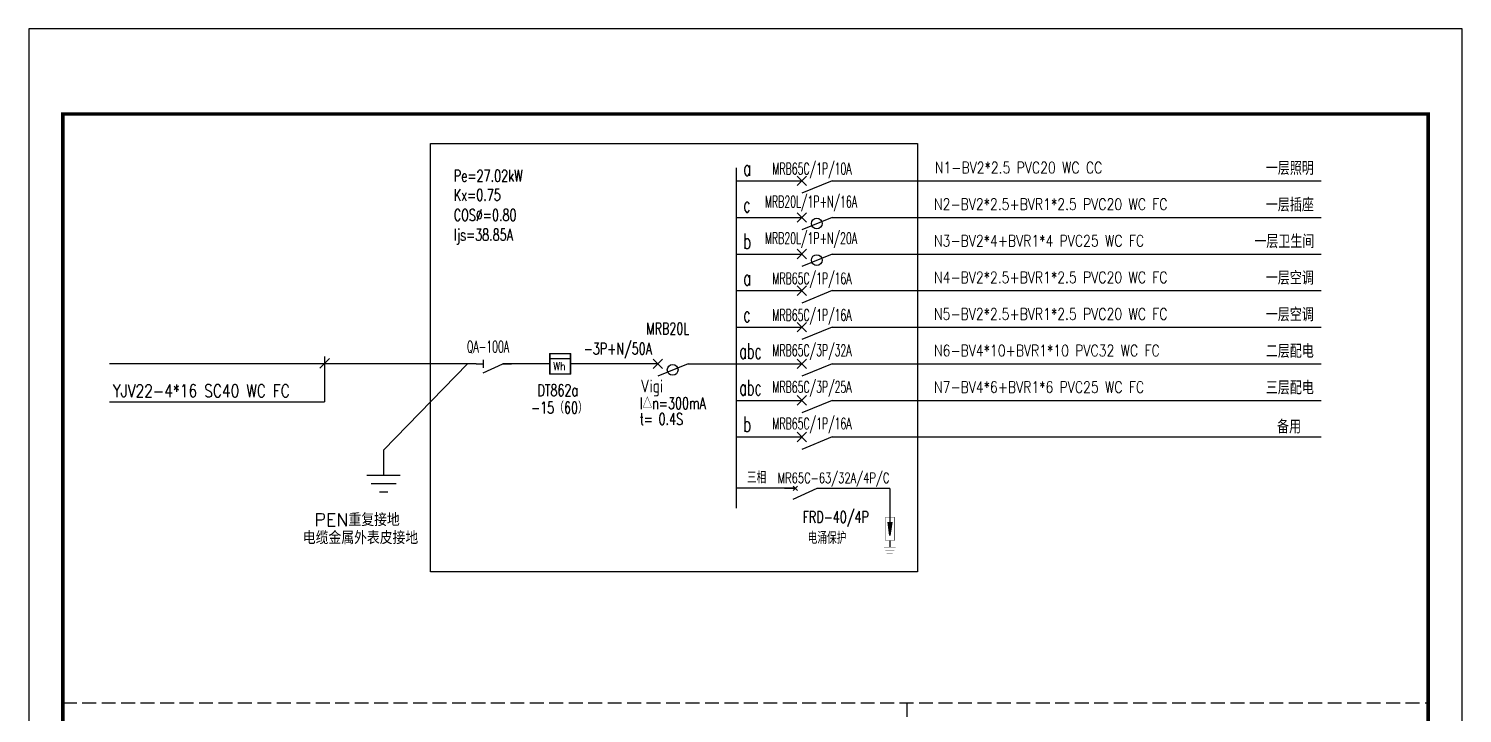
# Model space of a CAD drawing. Header units: millimetres. Extents: x -807114 to 558292, y -468455 to -61603.
# Drawn here: x -570717 to -544933, y -411417 to -399110 of the extents above; entities that cross this region are included whole.
import ezdxf

# ---------------------------------------------------------------- set-up
doc = ezdxf.new("R2010")
doc.units = ezdxf.units.MM
doc.header["$LTSCALE"] = 1000
doc.linetypes.add('DASH', pattern=[0.35, 0.25, -0.1])
for name, color, linetype in [('ELEMENT', 3, 'Continuous'), ('PUB_TEXT', 3, 'Continuous'), ('PUB_TITLE', 4, 'Continuous'), ('TH_WIRE', 4, 'Continuous'), ('WIRE', 230, 'Continuous'), ('WIRE-照明', 230, 'Continuous'), ('WRSOCK', 2, 'Continuous'), ('文字', 30, 'Continuous'), ('标注1', 7, 'Continuous')]:
    doc.layers.add(name, color=color, linetype=linetype)
doc.styles.add('_HZTXT', font='txt', dxfattribs={"bigfont": 'HZTXT'})
doc.styles.add('DIM_FONT', font='tssdeng.shx', dxfattribs={"width": 0.7, "bigfont": 'tssdchn.shx'})
doc.styles.add('HZDX', font='simplex.shx', dxfattribs={"width": 0.7, "bigfont": 'HZTXT.SHX'})
doc.styles.add('SIMPLEX', font='SIMPLEX.SHX')

# ---------------------------------------------------------------- blocks, each defined once
blk = doc.blocks.new('G$CB05D023B')
at = {"layer": 'PUB_TITLE'}
blk.add_lwpolyline([(0, 36466), (0, 0), (25784, 0), (25784, 36466)], close=True, dxfattribs=at)
at = {"layer": 'PUB_TITLE', "const_width": 61.4}
blk.add_lwpolyline([(614, 34931), (614, 614), (25170, 614), (25170, 34931)], close=True, dxfattribs=at)
blk = doc.blocks.new('M_M24')
for p, q in [((-0.25, -0.375), (0.25, -0.375)), ((-0.1875, -0.5), (0.1875, -0.5)), ((-0.0625, -0.625), (0.0625, -0.625))]:
    blk.add_line(p, q)
blk.add_lwpolyline([(0, 0), (0, -0.375)])
at = {"width": 0.8, "flags": 9}
blk.add_attdef('S', (0.25, -0.5), '', height=0.2, dxfattribs=at)

msp = doc.modelspace()

# ---------------------------------------------------------------- hatches: boundary and pattern name
msp.add_hatch(color=256).paths.add_polyline_path([(-555261.4, -407979.4), (-555192.7, -407979.4), (-555227.1, -408214.9)])

# ---------------------------------------------------------------- linework, layer by layer
msp.add_line((-565307.4, -405036.7), (-565481.5, -405210.8))
at = {"color": 0}
for p, q in [((-555227.1, -408219.4), (-555261.4, -407979.4)), ((-555192.7, -407979.4), (-555227.1, -408219.4))]:
    msp.add_line(p, q, dxfattribs=at)
at = {"color": 0, "const_width": 24}
for points in [[(-555227.1, -407979.4), (-555227.1, -407371.9)], [(-555227.1, -408429.4), (-555227.1, -408309.4)]]:
    msp.add_lwpolyline(points, dxfattribs=at)
at = {"color": 0, "const_width": 9}
msp.add_lwpolyline([(-555305.5, -407889.4), (-555148.7, -407889.4), (-555148.7, -408309.4), (-555305.5, -408309.4)], close=True, dxfattribs=at)
at = {"color": 0, "linetype": 'Continuous', "const_width": 9}
for points in [[(-555332.4, -408429.4), (-555121.7, -408429.4)], [(-555307.8, -408489.4), (-555146.3, -408489.4)], [(-555283.3, -408549.4), (-555177.9, -408549.4)]]:
    msp.add_lwpolyline(points, dxfattribs=at)
at = {"layer": 'TH_WIRE', "color": 210}
for p, q in [((-556894.1, -401760.1), (-556725.9, -401931.7)), ((-556725.9, -401760.1), (-556894.1, -401931.7)), ((-556263.6, -401845.9), (-556810, -402068.5)), ((-556725.9, -402417.7), (-556894.1, -402589.3)), ((-556894.1, -402417.7), (-556725.9, -402589.3)), ((-556263.6, -402503.5), (-556810, -402726.1)), ((-556725.9, -403075.4), (-556894.1, -403247)), ((-556894.1, -403075.4), (-556725.9, -403247)), ((-556263.6, -403161.2), (-556810, -403383.8)), ((-556725.9, -403733), (-556894.1, -403904.6)), ((-556894.1, -403733), (-556725.9, -403904.6)), ((-556263.6, -403818.8), (-556810, -404041.4)), ((-556894.1, -404390.7), (-556725.9, -404562.3)), ((-556725.9, -404390.7), (-556894.1, -404562.3)), ((-556263.6, -404476.5), (-556810, -404699.1)), ((-562544.2, -405061.9), (-562544.2, -405205.9)), ((-559485.9, -405048.4), (-559317.7, -405219.9)), ((-559317.7, -405048.4), (-559485.9, -405219.9)), ((-556894.1, -405048.3), (-556725.9, -405219.9)), ((-556725.9, -405048.3), (-556894.1, -405219.9)), ((-562542.8, -405293.8), (-562191, -405133.9)), ((-558855.3, -405134.1), (-559401.8, -405356.8)), ((-556263.6, -405134.1), (-556810, -405356.7)), ((-556894.1, -405706), (-556725.9, -405877.6)), ((-556725.9, -405706), (-556894.1, -405877.6)), ((-556263.6, -405791.8), (-556810, -406014.4)), ((-556894.1, -406363.6), (-556725.9, -406535.2)), ((-556725.9, -406363.6), (-556894.1, -406535.2)), ((-556263.6, -406449.4), (-556810, -406672)), ((-556967.4, -407569.3), (-556533, -407371.9)), ((-556965.1, -407409.1), (-556890.7, -407334.6)), ((-556890.7, -407409.1), (-556965.1, -407334.6))]:
    msp.add_line(p, q, dxfattribs=at)
for points in [[(-562670.7, -405133.9), (-562544.2, -405133.9)], [(-562191, -405133.9), (-562031, -405133.9)], [(-557125.3, -407371.9), (-556927.9, -407371.9)], [(-556533, -407371.9), (-556335.6, -407371.9)]]:
    msp.add_lwpolyline(points, dxfattribs=at)
for centre in [(-556543.1, -402612.3), (-556543.1, -403269.9), (-559134.9, -405242.9)]:
    msp.add_circle(centre, 96.9, dxfattribs=at)
at = {"layer": 'WIRE'}
for p, q in [((-557989.5, -401845.9), (-556810, -401845.9)), ((-556263.6, -401845.9), (-547469.3, -401845.9)), ((-557989.5, -402503.5), (-556810, -402503.5)), ((-556263.6, -402503.5), (-547469.3, -402503.5)), ((-557989.5, -403161.2), (-556810, -403161.2)), ((-556263.6, -403161.2), (-547469.3, -403161.2)), ((-557989.5, -403818.8), (-556810, -403818.8)), ((-556263.6, -403818.8), (-547469.3, -403818.8)), ((-557989.5, -404476.5), (-556810, -404476.5)), ((-556263.6, -404476.5), (-547469.3, -404476.5)), ((-562670.7, -405133.9), (-569261.5, -405133.9)), ((-561342.6, -405134.3), (-562191.9, -405134.3)), ((-559401.8, -405134.2), (-560974.5, -405134.2)), ((-557989.5, -405134.1), (-556810, -405134.1)), ((-556263.6, -405134.1), (-547469.3, -405134.1)), ((-557989.5, -405791.8), (-556810, -405791.8)), ((-556263.6, -405791.8), (-547469.3, -405791.8)), ((-557989.5, -406449.4), (-556810, -406449.4)), ((-556263.6, -406449.4), (-547469.3, -406449.4)), ((-556927.9, -407371.9), (-557986.9, -407371.9)), ((-556335.6, -407371.9), (-555227.1, -407371.9))]:
    msp.add_line(p, q, dxfattribs=at)
at = {"layer": 'WIRE', "const_width": 24}
msp.add_lwpolyline([(-557989.6, -401611.3), (-557989.5, -407734.3)], dxfattribs=at)
at = {"layer": 'WIRE', "color": 4, "const_width": 23.8}
for points in [[(-561342.6, -404950.2), (-561342.6, -405318.3), (-560974.5, -405318.3), (-560974.5, -404950.2), (-561342.6, -404950.2)], [(-561342.6, -405042.2), (-560974.5, -405042.2)]]:
    msp.add_lwpolyline(points, dxfattribs=at)
at = {"layer": 'WIRE', "color": 4}
msp.add_lwpolyline([(-561342.6, -404950.2), (-560974.5, -404950.2), (-560974.5, -405318.3), (-561342.6, -405318.3)], close=True, dxfattribs=at)
msp.add_lwpolyline([(-561342.6, -404950.2), (-560974.5, -404950.2), (-560974.5, -405318.3), (-561342.6, -405318.3)], close=True, dxfattribs=at)
at = {"layer": 'WIRE-照明'}
msp.add_line((-558855.3, -405134.1), (-557989.5, -405134.1), dxfattribs=at)
at = {"layer": 'WRSOCK'}
for p, q in [((-565395.3, -405005.3), (-565395.3, -405818.2)), ((-564335, -406687.8, -158), (-562821.7, -405133.9)), ((-569261.5, -405818.2), (-565395.3, -405818.2))]:
    msp.add_line(p, q, dxfattribs=at)
msp.add_lwpolyline([(-563492.9, -401175.3), (-554730, -401175.3), (-554730, -408873.5), (-563492.9, -408873.5)], close=True, dxfattribs=at)
at = {"layer": '标注1', "color": 251, "linetype": 'DASH'}
for p, q in [((-570103, -411230), (-545546.7, -411230)), ((-554922.1, -411230), (-554922.1, -426090))]:
    msp.add_line(p, q, dxfattribs=at)

# ---------------------------------------------------------------- block references
at = {"color": 1}
msp.add_blockref('G$CB05D023B', (-570716.9, -435576.2), dxfattribs=at)
at = {"layer": 'ELEMENT', "xscale": 1200.000000113854, "yscale": 1200.000000113825, "zscale": 1200.000000113823}
msp.add_blockref('M_M24', (-564335, -406687.8, -158), dxfattribs=at)

# ---------------------------------------------------------------- texts
at = {"color": 7, "style": 'SIMPLEX'}
for s, height, width, p in [('a', 280, 0.6, (-557863.5, -401754.9)), ('MRB65C/1P/10A', 205.2, 0.6, (-557340.8, -401728.7)), ('N1-BV2*2.5 PVC20 WC CC', 205.2, 0.8, (-554418.8, -401710.2)), ('c', 280, 0.6, (-557863.5, -402412.5)), ('MRB20L/1P+N/16A', 205.2, 0.6, (-557475, -402321.4)), ('N2-BV2*2.5+BVR1*2.5 PVC20 WC FC', 205.2, 0.8, (-554434.4, -402367.8)), ('MRB20L/1P+N/20A', 205.2, 0.6, (-557475, -402979)), ('b', 280, 0.6, (-557863.5, -403070.2)), ('N3-BV2*4+BVR1*4 PVC25 WC FC', 205.2, 0.8, (-554434.4, -403025.5)), ('MRB65C/1P/16A', 205.2, 0.6, (-557340.8, -403701.6)), ('N4-BV2*2.5+BVR1*2.5 PVC20 WC FC', 205.2, 0.8, (-554434.4, -403683.1)), ('a', 280, 0.6, (-557863.5, -403727.8)), ('c', 280, 0.6, (-557863.5, -404385.5)), ('MRB65C/1P/16A', 205.2, 0.6, (-557340.8, -404359.3)), ('N5-BV2*2.5+BVR1*2.5 PVC20 WC FC', 205.2, 0.8, (-554434.4, -404340.8)), ('abc', 280, 0.6, (-557936, -405043.1)), ('MRB65C/3P/32A', 205.2, 0.6, (-557340.8, -404994.8)), ('N6-BV4*10+BVR1*10 PVC32 WC FC', 205.2, 0.8, (-554434.4, -404998.4)), ('YJV22-4*16 SC40 WC FC', 228, 0.8, (-569202.2, -405734.3)), ('abc', 280, 0.6, (-557936, -405700.8)), ('MRB65C/3P/25A', 205.2, 0.6, (-557340.8, -405652.4)), ('N7-BV4*6+BVR1*6 PVC25 WC FC', 205.2, 0.8, (-554434.4, -405656.1)), ('b', 280, 0.6, (-557863.5, -406358.4)), ('MRB65C/1P/16A', 205.2, 0.6, (-557340.8, -406310.1))]:
    msp.add_text(s, height=height, dxfattribs=dict(at, width=width)).set_placement(p)
for s, height, style, width, p in [('QA-100A', 205.2, 'SIMPLEX', 0.6, (-562835.2, -404928.3)), ('Vigi', 233.28, 'DIM_FONT', 0.8, (-559712.6, -405650.3, -190.6))]:
    msp.add_text(s, height=height, dxfattribs=dict(style=style, width=width)).set_placement(p)
at = {"layer": 'PUB_TEXT', "color": 7, "style": '_HZTXT', "width": 0.9}
for s, p in [('一层照明', (-548467, -401738.8)), ('一层插座', (-548467, -402396.4)), ('一层卫生间', (-548673.5, -403054.1)), ('一层空调', (-548467, -403711.7)), ('一层空调', (-548467, -404369.4)), ('二层配电', (-548467, -405027)), ('三层配电', (-548467, -405684.7)), ('备用', (-548264, -406385.2))]:
    msp.add_text(s, height=240, dxfattribs=at).set_placement(p)
at = {"layer": 'PUB_TEXT', "color": 7, "style": '_HZTXT'}
for s, p in [('PEN重复接地', (-565577.6, -408052.8, -158)), ('电缆金属外表皮接地', (-565785.2, -408376.6, -158))]:
    msp.add_text(s, height=230.4, dxfattribs=at).set_placement(p)
at = {"layer": '文字', "color": 7, "style": 'HZDX', "width": 0.7}
for s, height, p in [('Pe=27.02kW', 209.95, (-563070.6, -401858.3)), ('Kx=0.75', 209.95, (-563070.6, -402202.5)), ('COS%%C=0.80', 209.952, (-563070.6, -402563.3)), ('Ijs=38.85A', 209.95, (-563070.6, -402919.6)), ('MRB20L', 209.95, (-559610, -404606.5)), ('-3P+N/50A', 209.95, (-560734.6, -404966.8)), ('DT862a', 209.95, (-561566.6, -405714.7)), ('-15（60）', 209.95, (-561681.2, -406027)), ('I△n=300mA ', 209.95, (-559729.1, -405948, -190.6)), ('t= 0.4S', 209.95, (-559728.3, -406231.9, -190.6)), ('三相', 216, (-557799.9, -407285.5)), ('MR65C-63/32A/4P/C', 187.2, (-557247.7, -407279.1)), ('FRD-40/4P', 209.95, (-556797.4, -407992.7)), ('电涌保护', 216, (-556706.3, -408371.2))]:
    msp.add_text(s, height=height, dxfattribs=at).set_placement(p)
at = {"layer": '文字', "style": 'HZDX', "width": 0.8}
msp.add_text('Wh', height=149.06, dxfattribs=at).set_placement((-561281, -405251.2))

doc.saveas('drawing.dxf')
